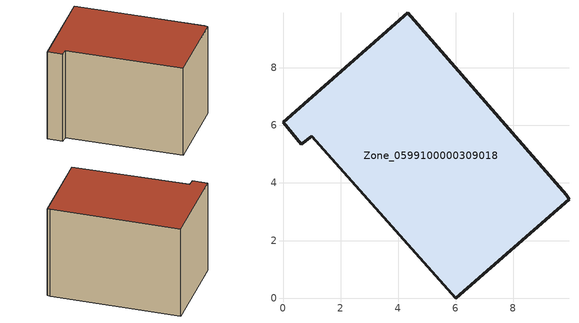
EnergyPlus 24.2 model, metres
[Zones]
Zone_0599100000309018
 floor ground (C_G): 0,6.11 4.34,9.91 9.85,3.6 9.94,3.43 6.01,0 1,5.63 0.63,5.35 z0
 wall outside (C_F): 4.34,9.91 0,6.11 0.63,5.35 1,5.63 6.01,0 9.94,3.43 9.85,3.6 4.34,9.91 z0:6.2
 roof outside (C_R): 9.94,3.43 9.85,3.6 4.34,9.91 0,6.11 0.63,5.35 1,5.63 6.01,0 z6.2
[BUILDING]
Pand.0599100000309018: North Axis=0; Terrain=City; Loads Convergence Tolerance Value=0.04; Temperature Convergence Tolerance Value=0.4; Solar Distribution=FullExterior; Maximum Number of Warmup Days=25; Minimum Number of Warmup Days=1
[Site:Location]
Rotterdam.The.Hague.AP_ZH_NLD Design_Conditions: Latitude=51.96; Longitude=4.45; Time Zone=1; Elevation=-4.5
[SITE:GROUNDTEMPERATURE:BUILDINGSURFACE]
18, 18, 18, 18, 18, 18, 18, 18, 18, 18, 18, 18
[MATERIAL] Thermal Absorptance=0.9; Solar Absorptance=0.7; Visible Absorptance=0.7
Name | Roughness | Thickness | Conductivity | Density | Specific Heat
G.TI.1946 | MediumSmooth | 0.15 | 1 | 540 | 1210
F.TI.1946 | Rough | 0.3 | 0.857143 | 1920 | 840
R.TI.1946 | MediumRough | 0.2 | 0.1 | 1500 | 1000
[CONSTRUCTION]
C_G: G.TI.1946
C_F: F.TI.1946
C_R: R.TI.1946
[ZONE]
Zone_0599100000309018: Type=1; Multiplier=1; Ceiling Height=Autocalculate; Volume=Autocalculate; Floor Area=autocalculate; Part of Total Floor Area=Yes
[ZONEINFILTRATION:DESIGNFLOWRATE]
Infil_Zone_0599100000309018: Zone or ZoneList or Space or SpaceList=Zone_0599100000309018; Schedule=AlwaysOn; Design Flow Rate Calculation Method=Flow/Area; Flow Rate per Floor Area=0.003; Constant Term Coefficient=1; Temperature Term Coefficient=0; Velocity Term Coefficient=0; Velocity Squared Term Coefficient=0
[HVACTEMPLATE:ZONE:IDEALLOADSAIRSYSTEM]
Zone_0599100000309018: Maximum Heating Supply Air Temperature=50; Minimum Cooling Supply Air Temperature=13; Maximum Heating Supply Air Humidity Ratio=0.0156; Minimum Cooling Supply Air Humidity Ratio=0.0077; Heating Limit=NoLimit; Cooling Limit=NoLimit; Dehumidification Control Type=ConstantSensibleHeatRatio; Cooling Sensible Heat Ratio=0.7; Dehumidification Setpoint=60; Humidification Control Type=None; Humidification Setpoint=30; Outdoor Air Method=None; Outdoor Air Flow Rate per Person=0.00944; Outdoor Air Flow Rate per Zone Floor Area=0; Outdoor Air Flow Rate per Zone=0; Demand Controlled Ventilation Type=None; Outdoor Air Economizer Type=NoEconomizer; Heat Recovery Type=None; Sensible Heat Recovery Effectiveness=0.7; Latent Heat Recovery Effectiveness=0.65
[ZONECONTROL:THERMOSTAT]
ThermostatControl_Zone_0599100000309018: Zone or ZoneList=Zone_0599100000309018; Control Type Schedule=DualSetpointControlType; Control 1=Thermostat_Zone_0599100000309018; Temperature Difference Between Cutout And Setpoint=0
[THERMOSTATSETPOINT:DUALSETPOINT]
Thermostat_Zone_0599100000309018: Heating Setpoint Temperature Schedule=HeatingSetpoint_Zone_0599100000309018; Cooling Setpoint Temperature Schedule=CoolingSetpoint_Zone_0599100000309018
[SCHEDULE:COMPACT]
HeatingSetpoint_Zone_0599100000309018: Through: 12/31, For: AllDays, Until: 24:00, 21
CoolingSetpoint_Zone_0599100000309018: Through: 12/31, For: AllDays, Until: 24:00, 24
DualSetpointControlType: Through: 12/31, For: AllDays, Until: 24:00, 4
AlwaysOn: Through: 12/31, For: AllDays, Until: 24:00, 1
